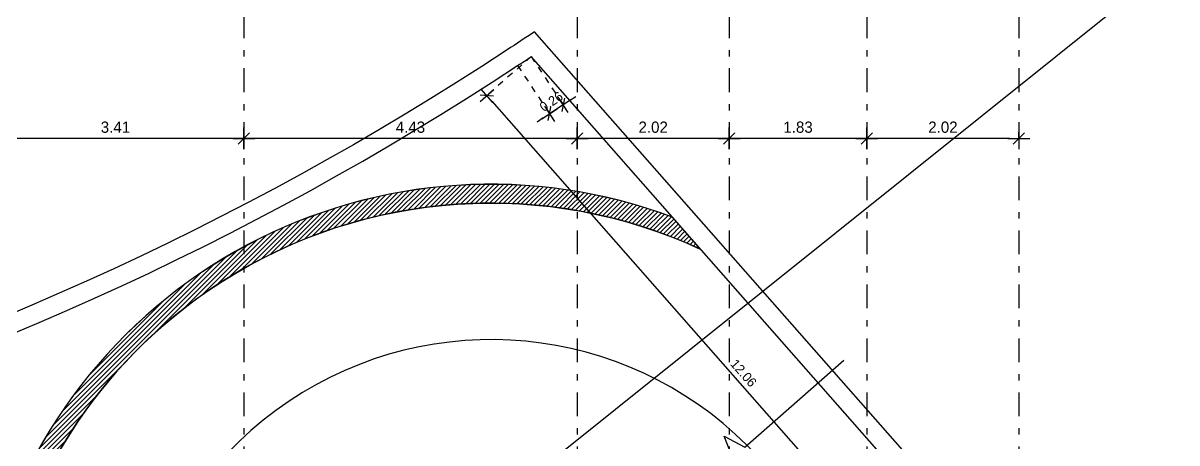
# Model space of a CAD drawing. Extents: x 185 to 567, y -69 to 170.
# Drawn here: x 259.35 to 277.74, y 71.86 to 78.56 of the extents above; entities that cross this region are included whole.
import ezdxf

# ---------------------------------------------------------------- set-up
doc = ezdxf.new("R2010")
doc.units = 0
doc.header["$LTSCALE"] = 0.25
doc.header["$MEASUREMENT"] = 0
doc.header["$PDMODE"] = 35
doc.header["$PDSIZE"] = -1
for name, pattern in [('B4-PLANS$0$DASHDOT', [25.4, 12.7, -6.35, 0, -6.35]), ('B4-PLANS$0$DOT2', [0.125, 0, -0.125]), ('DOT2', [0.125, 0, -0.125])]:
    doc.linetypes.add(name, pattern=pattern)
doc.layers.get('0').update_dxf_attribs({"linetype": 'CONTINUOUS'})
doc.layers.get('Defpoints').update_dxf_attribs({"linetype": 'CONTINUOUS'})
for name, color, linetype in [('A-AX', 1, 'B4-PLANS$0$DASHDOT'), ('A-COL', 11, 'CONTINUOUS'), ('A-EDM', 2, 'CONTINUOUS'), ('A-IDM', 221, 'CONTINUOUS'), ('A-PAV', 3, 'CONTINUOUS'), ('A-STR', 115, 'CONTINUOUS'), ('A-WL', 7, 'CONTINUOUS')]:
    doc.layers.add(name, color=color, linetype=linetype)
doc.layers.add('A-COLH', color=1, linetype='CONTINUOUS', lineweight=9)
doc.styles.add('B4-PLANS$0$XARAB', font='xarab.shx')
doc.styles.add('XARAB', font='xarab.shx')
doc.dimstyles.new('B4-PLANS$0$DIM100', dxfattribs={"dimtxt": 0.15, "dimasz": 0.12, "dimexe": 0.1, "dimexo": 0, "dimgap": 0.05, "dimtad": 1, "dimzin": 3, "dimdsep": 46, "dimtxsty": 'B4-PLANS$0$XARAB', "dimblk": 'B4-PLANS$0$DTICK', "dimcen": 0.09, "dimclrd": 256, "dimclre": 4, "dimclrt": 3, "dimadec": 0, "dimazin": 3, "dimtfac": 1, "dimtix": 1, "dimtmove": 2, "dimatfit": 0, "dimldrblk": 'B4-PLANS$0$DTICK', "dimfxl": 0.15, "dimtolj": 1, "dimtzin": 3, "dimlwd": -3, "dimlwe": -3, "dimarcsym": 0})
doc.dimstyles.new('DIM100', dxfattribs={"dimtxt": 0.15, "dimasz": 0.12, "dimexe": 0.1, "dimexo": 0, "dimgap": 0.05, "dimtad": 1, "dimzin": 3, "dimdsep": 46, "dimtxsty": 'XARAB', "dimblk": 'DTICK', "dimcen": 0.09, "dimclrd": 256, "dimclre": 4, "dimclrt": 3, "dimadec": 0, "dimazin": 3, "dimtfac": 1, "dimtix": 1, "dimtmove": 2, "dimatfit": 0, "dimldrblk": 'DTICK', "dimfxl": 0.15, "dimtolj": 1, "dimtzin": 3, "dimlwd": -3, "dimlwe": -3, "dimarcsym": 0})
pattern_1 = [(45, (-236.106415, -68.23659), (-0.030935922, 0.030935922), [])]

# ---------------------------------------------------------------- blocks, each defined once
blk = doc.blocks.new('g5t343')
at = {"layer": 'A-COLH'}
h = blk.add_hatch(dxfattribs=at)
h.set_pattern_fill('ANSI31', color=256, scale=0.35, style=0)
h.set_pattern_definition(pattern_1)
edge = h.paths.add_edge_path()
edge.add_line((-4, -4.765), (-3.937, -4.765))
edge.add_line((-3.937, -4.765), (-3.937, -6.358))
edge.add_arc((2.695, -6.358), 6.632, 65.088, 180, ccw=False)
edge.add_line((5.488, -0.343), (5.111, 0.086))
edge.add_arc((2.695, -6.358), 6.882, 69.4457, 166.6198)
h = blk.add_hatch(dxfattribs=at)
h.set_pattern_fill('ANSI31', color=256, scale=0.35, style=0)
h.set_pattern_definition(pattern_1)
edge = h.paths.add_edge_path()
edge.add_line((0.251, -8.215), (0.573, -8.215))
edge.add_arc((2.695, -6.358), 2.82, 47.6991, 221.205, ccw=False)
edge.add_line((4.592, -4.272), (4.781, -4.106))
edge.add_arc((2.695, -6.358), 3.07, 47.1789, 217.2365)
at = {"layer": 'A-COL'}
for points in [[(-4, -4.765), (-3.937, -4.765), (-3.937, -6.358, -0.54812), (5.488, -0.343), (5.111, 0.086, 0.451382)], [(0.251, -8.215), (0.573, -8.215, -0.944875), (4.592, -4.272), (4.781, -4.106, 0.916793)]]:
    blk.add_lwpolyline(points, format="xyb", close=True, dxfattribs=at)
blk = doc.blocks.new('B4-PLANS$0$DTICK')
for p, q in [((-1.21, 0), (1.21, 0)), ((0, 1.21), (0, -1.21))]:
    blk.add_line(p, q)
at = {"color": 3}
blk.add_line((-0.63, -0.63), (0.63, 0.63), dxfattribs=at)
blk = doc.blocks.new('*D75')
at = {"layer": 'A-EDM', "color": 4, "linetype": 'B4-PLANS$0$DOT2', "lineweight": -3, "transparency": 16777216}
for p, q in [((11.995, 8.435), (11.995, 8.535)), ((16.425, 8.435), (16.425, 8.535))]:
    blk.add_line(p, q, dxfattribs=at)
at = {"layer": 'A-EDM', "lineweight": -3, "transparency": 16777216}
blk.add_line((16.305, 8.435), (12.115, 8.435), dxfattribs=at)
at = {"layer": 'Defpoints', "color": 0, "transparency": 16777216}
for p in [(11.995, 8.435, 0), (11.995, 8.435), (16.425, 8.435)]:
    blk.add_point(p, dxfattribs=at)
at = {"layer": 'A-EDM', "lineweight": -3, "transparency": 16777216, "xscale": 0.12, "yscale": 0.12, "zscale": 0.12, "rotation": 180}
blk.add_blockref('B4-PLANS$0$DTICK', (11.995, 8.435), dxfattribs=at)
at = {"layer": 'A-EDM', "lineweight": -3, "transparency": 16777216, "xscale": 0.12, "yscale": 0.12, "zscale": 0.12}
blk.add_blockref('B4-PLANS$0$DTICK', (16.425, 8.435), dxfattribs=at)
at = {"layer": 'A-EDM', "color": 3, "transparency": 16777216, "insert": (14.21, 8.583), "char_height": 0.15, "attachment_point": 5, "style": 'B4-PLANS$0$XARAB'}
blk.add_mtext('\\A1;4.43', dxfattribs=at)
blk = doc.blocks.new('*D76')
at = {"layer": 'A-EDM', "color": 4, "linetype": 'B4-PLANS$0$DOT2', "lineweight": -3, "transparency": 16777216}
for p, q in [((8.585, 8.435), (8.585, 8.535)), ((11.995, 8.435), (11.995, 8.535))]:
    blk.add_line(p, q, dxfattribs=at)
at = {"layer": 'A-EDM', "lineweight": -3, "transparency": 16777216}
blk.add_line((11.875, 8.435), (8.705, 8.435), dxfattribs=at)
at = {"layer": 'Defpoints', "color": 0, "transparency": 16777216}
for p in [(8.585, 8.435), (8.585, 8.435), (11.995, 8.435, 0)]:
    blk.add_point(p, dxfattribs=at)
at = {"layer": 'A-EDM', "lineweight": -3, "transparency": 16777216, "xscale": 0.12, "yscale": 0.12, "zscale": 0.12, "rotation": 180}
blk.add_blockref('B4-PLANS$0$DTICK', (8.585, 8.435), dxfattribs=at)
at = {"layer": 'A-EDM', "lineweight": -3, "transparency": 16777216, "xscale": 0.12, "yscale": 0.12, "zscale": 0.12}
blk.add_blockref('B4-PLANS$0$DTICK', (11.995, 8.435), dxfattribs=at)
at = {"layer": 'A-EDM', "color": 3, "transparency": 16777216, "insert": (10.29, 8.583), "char_height": 0.15, "attachment_point": 5, "style": 'B4-PLANS$0$XARAB'}
blk.add_mtext('\\A1;3.41', dxfattribs=at)
blk = doc.blocks.new('*D94')
at = {"layer": 'A-EDM', "color": 4, "linetype": 'B4-PLANS$0$DOT2', "lineweight": -3, "transparency": 16777216}
for p, q in [((20.275, 8.435), (20.275, 8.535)), ((22.295, 8.435), (22.295, 8.535))]:
    blk.add_line(p, q, dxfattribs=at)
at = {"layer": 'A-EDM', "lineweight": -3, "transparency": 16777216}
blk.add_line((22.175, 8.435), (20.395, 8.435), dxfattribs=at)
at = {"layer": 'Defpoints', "color": 0, "transparency": 16777216}
for p in [(20.275, 8.435), (20.275, 8.435), (22.295, 8.435, 0)]:
    blk.add_point(p, dxfattribs=at)
at = {"layer": 'A-EDM', "lineweight": -3, "transparency": 16777216, "xscale": 0.12, "yscale": 0.12, "zscale": 0.12}
for p, rotation in [((20.275, 8.435), 180.0000000000948), ((22.295, 8.435), 9.472422846101836e-11)]:
    blk.add_blockref('B4-PLANS$0$DTICK', p, dxfattribs=dict(at, rotation=rotation))
at = {"layer": 'A-EDM', "color": 3, "transparency": 16777216, "insert": (21.285, 8.583), "char_height": 0.15, "attachment_point": 5, "style": 'B4-PLANS$0$XARAB'}
blk.add_mtext('\\A1;2.02', dxfattribs=at)
blk = doc.blocks.new('*D95')
at = {"layer": 'A-EDM', "color": 4, "linetype": 'B4-PLANS$0$DOT2', "lineweight": -3, "transparency": 16777216}
for p, q in [((18.445, 8.435), (18.445, 8.535)), ((20.275, 8.435), (20.275, 8.535))]:
    blk.add_line(p, q, dxfattribs=at)
at = {"layer": 'A-EDM', "lineweight": -3, "transparency": 16777216}
blk.add_line((20.155, 8.435), (18.565, 8.435), dxfattribs=at)
at = {"layer": 'Defpoints', "color": 0, "transparency": 16777216}
for p in [(18.445, 8.435), (18.445, 8.435), (20.275, 8.435)]:
    blk.add_point(p, dxfattribs=at)
at = {"layer": 'A-EDM', "lineweight": -3, "transparency": 16777216, "xscale": 0.12, "yscale": 0.12, "zscale": 0.12, "rotation": 180}
blk.add_blockref('B4-PLANS$0$DTICK', (18.445, 8.435), dxfattribs=at)
at = {"layer": 'A-EDM', "lineweight": -3, "transparency": 16777216, "xscale": 0.12, "yscale": 0.12, "zscale": 0.12}
blk.add_blockref('B4-PLANS$0$DTICK', (20.275, 8.435), dxfattribs=at)
at = {"layer": 'A-EDM', "color": 3, "transparency": 16777216, "insert": (19.36, 8.583), "char_height": 0.15, "attachment_point": 5, "style": 'B4-PLANS$0$XARAB'}
blk.add_mtext('\\A1;1.83', dxfattribs=at)
blk = doc.blocks.new('*D96')
at = {"layer": 'A-EDM', "color": 4, "linetype": 'B4-PLANS$0$DOT2', "lineweight": -3, "transparency": 16777216}
for p, q in [((16.425, 8.435), (16.425, 8.535)), ((18.445, 8.435), (18.445, 8.535))]:
    blk.add_line(p, q, dxfattribs=at)
at = {"layer": 'A-EDM', "lineweight": -3, "transparency": 16777216}
blk.add_line((18.325, 8.435), (16.545, 8.435), dxfattribs=at)
at = {"layer": 'Defpoints', "color": 0, "transparency": 16777216}
for p in [(16.425, 8.435), (16.425, 8.435), (18.445, 8.435)]:
    blk.add_point(p, dxfattribs=at)
at = {"layer": 'A-EDM', "lineweight": -3, "transparency": 16777216, "xscale": 0.12, "yscale": 0.12, "zscale": 0.12, "rotation": 180}
blk.add_blockref('B4-PLANS$0$DTICK', (16.425, 8.435), dxfattribs=at)
at = {"layer": 'A-EDM', "lineweight": -3, "transparency": 16777216, "xscale": 0.12, "yscale": 0.12, "zscale": 0.12}
blk.add_blockref('B4-PLANS$0$DTICK', (18.445, 8.435), dxfattribs=at)
at = {"layer": 'A-EDM', "color": 3, "transparency": 16777216, "insert": (17.435, 8.583), "char_height": 0.15, "attachment_point": 5, "style": 'B4-PLANS$0$XARAB'}
blk.add_mtext('\\A1;2.02', dxfattribs=at)
blk = doc.blocks.new('DTICK')
for p, q in [((-1.21, 0), (1.21, 0)), ((0, 1.21), (0, -1.21))]:
    blk.add_line(p, q)
at = {"color": 3}
blk.add_line((-0.63, -0.63), (0.63, 0.63), dxfattribs=at)
blk = doc.blocks.new('*D160')
at = {"layer": 'A-IDM', "color": 4, "linetype": 'DOT2', "lineweight": -3, "transparency": 16777216}
for p, q in [((267.448, 78.026), (268.013, 77.173)), ((267.232, 77.882), (267.797, 77.03))]:
    blk.add_line(p, q, dxfattribs=at)
at = {"layer": 'A-IDM', "linetype": 'ByBlock', "lineweight": -3, "transparency": 16777216}
for p, q in [((268.058, 77.323), (268.158, 77.389)), ((267.958, 77.256), (267.741, 77.113)), ((267.641, 77.047), (267.541, 76.981))]:
    blk.add_line(p, q, dxfattribs=at)
at = {"layer": 'Defpoints', "color": 0, "linetype": 'ByBlock', "transparency": 16777216}
for p in [(267.448, 78.026), (267.232, 77.882), (267.741, 77.113)]:
    blk.add_point(p, dxfattribs=at)
at = {"layer": 'A-IDM', "linetype": 'ByBlock', "lineweight": -3, "transparency": 16777216, "xscale": 0.12, "yscale": 0.12, "zscale": 0.12}
for p, rotation in [((267.958, 77.256), 213.5452119508047), ((267.741, 77.113), 33.54521195080476)]:
    blk.add_blockref('DTICK', p, dxfattribs=dict(at, rotation=rotation))
at = {"layer": 'A-IDM', "color": 3, "linetype": 'ByBlock', "transparency": 16777216, "insert": (267.768, 77.308), "char_height": 0.15, "attachment_point": 5, "rotation": 33.5452, "style": 'XARAB'}
blk.add_mtext('\\A1;0.26', dxfattribs=at)
blk = doc.blocks.new('*D161')
at = {"layer": 'A-IDM', "color": 4, "linetype": 'DOT2', "lineweight": -3, "transparency": 16777216}
for p, q in [((267.448, 78.026), (266.666, 77.338)), ((275.411, 68.972), (274.629, 68.284))]:
    blk.add_line(p, q, dxfattribs=at)
at = {"layer": 'A-IDM', "linetype": 'ByBlock', "lineweight": -3, "transparency": 16777216}
blk.add_line((266.82, 77.314), (274.625, 68.441), dxfattribs=at)
at = {"layer": 'Defpoints', "color": 0, "linetype": 'ByBlock', "transparency": 16777216}
for p in [(267.448, 78.026), (275.411, 68.972), (274.704, 68.351)]:
    blk.add_point(p, dxfattribs=at)
at = {"layer": 'A-IDM', "linetype": 'ByBlock', "lineweight": -3, "transparency": 16777216, "xscale": 0.12, "yscale": 0.12, "zscale": 0.12}
for p, rotation in [((266.741, 77.404), 131.3349550319197), ((274.704, 68.351), 311.3349550319198)]:
    blk.add_blockref('DTICK', p, dxfattribs=dict(at, rotation=rotation))
at = {"layer": 'A-IDM', "color": 3, "linetype": 'ByBlock', "transparency": 16777216, "insert": (270.834, 72.975), "char_height": 0.15, "attachment_point": 5, "rotation": 311.335, "style": 'XARAB'}
blk.add_mtext('\\A1;12.06', dxfattribs=at)
blk = doc.blocks.new('B4-PLANS$0$AXES-B2')
at = {"layer": 'A-AX', "ltscale": 0.1}
for p, q in [((11.995, 10.085), (11.995, -26.235)), ((16.425, 10.085), (16.425, -26.235)), ((18.445, 10.085), (18.445, -26.235)), ((20.275, 10.085), (20.275, -26.235)), ((22.295, 10.085), (22.295, -26.235))]:
    blk.add_line(p, q, dxfattribs=at)
at = {"layer": 'A-EDM'}
for base, p1, p2, picture, middle in [((8.585, 8.435), (11.995, 8.435, 0), (8.585, 8.435), '*D76', (10.29, 8.583)), ((11.995, 8.435), (16.425, 8.435), (11.995, 8.435, 0), '*D75', (14.21, 8.583)), ((16.425, 8.435), (18.445, 8.435), (16.425, 8.435), '*D96', (17.435, 8.583)), ((18.445, 8.435), (20.275, 8.435), (18.445, 8.435), '*D95', (19.36, 8.583))]:
    dim = blk.add_linear_dim(base=base, p1=p1, p2=p2, angle=0, dimstyle='B4-PLANS$0$DIM100', override={"dimfxl": 0.15}, dxfattribs=at)
    dim.commit()
    dim.dimension.update_dxf_attribs({"geometry": picture, "text_midpoint": middle})
dim = blk.add_aligned_dim(p1=(22.295, 8.435, 0), p2=(20.275, 8.435), distance=0, dimstyle='B4-PLANS$0$DIM100', override={"dimfxl": 0.15}, dxfattribs=at)
dim.commit()
dim.dimension.update_dxf_attribs({"geometry": '*D94', "text_midpoint": (21.285, 8.583)})

msp = doc.modelspace()

# ---------------------------------------------------------------- linework, layer by layer
at = {"layer": 'A-STR'}
msp.add_lwpolyline([(270.377, 61.741, 0.530642), (272.701, 69.635), (271.163, 71.53, 0.017377), (270.889, 71.824, 0.821029), (261.475, 65.501)], format="xyb", dxfattribs=at)
at = {"layer": 'A-STR', "linetype": 'ByBlock'}
msp.add_lwpolyline([(268.934, 70.104), (270.472, 71.457), (270.796, 71.279), (270.527, 71.969), (270.852, 71.791), (272.431, 73.18)], dxfattribs=at)
at = {"layer": 'A-WL', "linetype": 'ByBlock'}
msp.add_line((289.261, 88.822), (206.433, 22.338), dxfattribs=at)
at = {"layer": 'A-WL'}
msp.add_line((275.411, 68.972), (267.448, 78.026), dxfattribs=at)
msp.add_lwpolyline([(262.706, 40.577, 0.64529), (275.636, 69.17), (267.499, 78.421, -0.002709), (267.066, 78.133, -0.160497), (238.07, 70.279), (218.825, 71.315), (218.825, 50.177, 0.414214), (228.425, 40.577)], format="xyb", close=True, dxfattribs=at)
for centre, radius, start, end in [((240.649, 118.209), 48.3, 303.3914, 303.699), ((240.649, 118.209), 48.3, 266.9192, 303.3914), ((266.803, 67.73), 8.258, 69.4457, 166.6198), ((266.803, 67.73), 7.958, 65.088, 157.237)]:
    msp.add_arc(centre, radius, start, end, dxfattribs=at)

# ---------------------------------------------------------------- block references
at = {"layer": 'A-AX', "xscale": 1.2, "yscale": 1.2, "zscale": 1.2}
msp.add_blockref('B4-PLANS$0$AXES-B2', (248.471, 66.599), dxfattribs=at)
at = {"layer": 'A-PAV', "linetype": 'ByBlock', "xscale": 1.2, "yscale": 1.2, "zscale": 1.2}
msp.add_blockref('g5t343', (263.569, 75.36), dxfattribs=at)

# ---------------------------------------------------------------- dimensions: what is measured, and where the dimension line sits
at = {"layer": 'A-IDM', "linetype": 'ByBlock'}
for p2, distance, picture, middle in [((275.411, 68.972), -0.941, '*D161', (270.834, 72.975)), ((267.232, 77.882), 0.923, '*D160', (267.768, 77.308))]:
    dim = msp.add_aligned_dim(p1=(267.448, 78.026), p2=p2, distance=distance, dimstyle='DIM100', dxfattribs=at)
    dim.commit()
    dim.dimension.update_dxf_attribs({"geometry": picture, "text_midpoint": middle})

doc.saveas('drawing.dxf')
